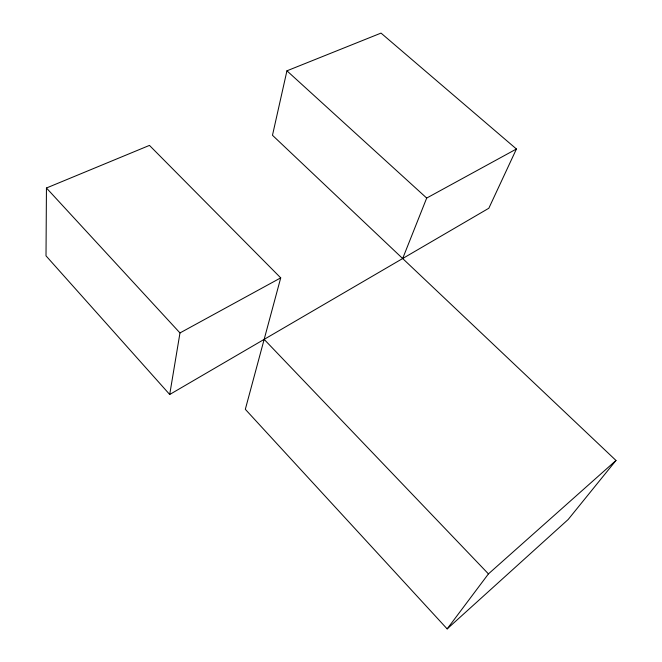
<?xml version="1.0" encoding="UTF-8"?>
<svg xmlns="http://www.w3.org/2000/svg" width="662" height="662" viewBox="0 0 662 662"><rect width="100%" height="100%" fill="white"/><g stroke="black" fill="none" stroke-linecap="round" stroke-linejoin="round"><path stroke-width="0.99" d="M46.448 188.008L46.009 255.838L169.712 394.494L488.837 208.24L516.434 149L381.022 33.1L286.936 70.817L272.479 135.28L615.991 460.462L568.162 519.505L447.164 628.9L245.321 409.315L280.721 277.866L149.455 145.4L46.448 188.008L179.981 332.936L169.712 394.494M402.67 258.528L426.692 198.062L516.434 149M447.164 628.9L488.44 573.896L615.991 460.462M179.981 332.936L280.721 277.866M286.936 70.817L426.692 198.062M264.163 339.374L488.44 573.896"/></g></svg>
